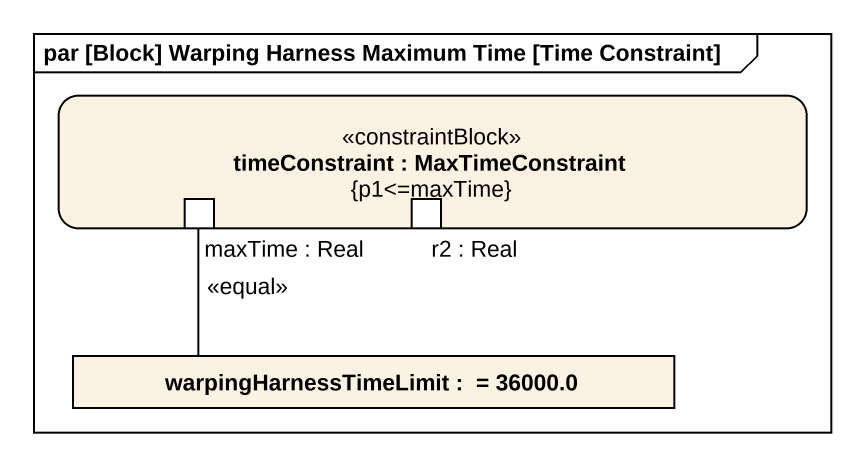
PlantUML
@startuml
mainframe par [Block] Warping Harness Maximum Time [Time Constraint]
rectangle "timeConstraint : MaxTimeConstraint\n{p1<=maxTime}" as timeConstraint <<constraintBlock>> {
  port "maxTime : Real" as maxTime_Real
  port "r2 : Real" as r2_Real
}
rectangle "warpingHarnessTimeLimit :  = 36000.0" as warpingHarnessTimeLimit
maxTime_Real -- warpingHarnessTimeLimit : <<equal>>
@enduml
